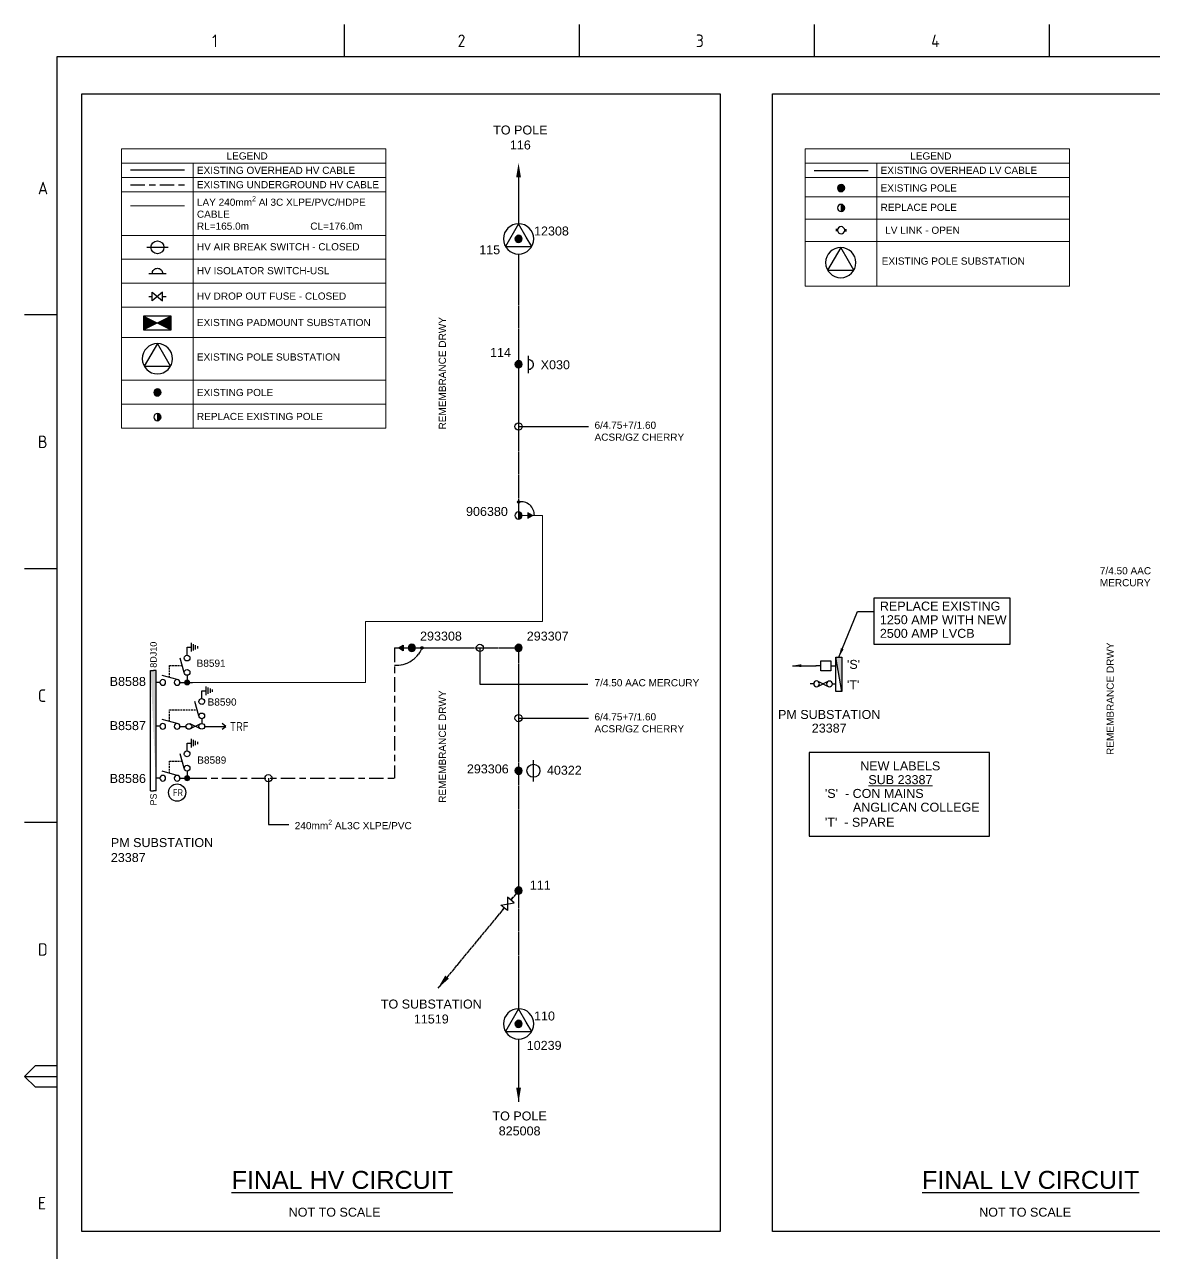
# Paper-space layout 'EE-2' of a CAD drawing. Header units: metres, sheet in millimetres. Extents: x -9 to 824, y -5 to 581.
# Drawn here: x -9.1 to 305.5, y 238.7 to 581 of the extents above; entities that cross this region are included whole.
import ezdxf
from ezdxf.enums import TextEntityAlignment as Align

# ---------------------------------------------------------------- set-up
doc = ezdxf.new("R2010")
doc.units = ezdxf.units.M
for name, pattern in [('A', [0]), ('Cable Exist OH', [1, 1, 0]), ('Cable Exist UG', [8.2, 4, -1.2, 1.8, -1.2]), ('Cable New OH', [6, 4, -2]), ('CENTERX2', [4, 2.5, -0.5, 0.5, -0.5]), ('DASHED', [0.75, 0.5, -0.25])]:
    doc.linetypes.add(name, pattern=pattern)
doc.layers.get('0').update_dxf_attribs({"color": 6})
for name, color, linetype in [('ARROWs_new', 7, 'Continuous'), ('Equip_HV_EXT', 7, 'Continuous'), ('Equip_HV_NEW', 2, 'Continuous'), ('Equip_LV_EXT', 7, 'Continuous'), ('Equip_LV_NEW', 2, 'Continuous'), ('Equip_SP_HV_EXT', 7, 'Continuous'), ('Equip_SP_LV_NEW', 2, 'Continuous'), ('Mains_HV_EXT', 7, 'Continuous'), ('Mains_HV_NEW_U72', 2, 'Continuous'), ('Mains_TR_EXT', 7, 'Continuous'), ('NOTE 1TO1000_new', 7, 'Continuous'), ('NOTE 1TO500_NEW', 7, 'Continuous'), ('Notes', 7, 'Continuous'), ('Sub_HV_EXT', 7, 'Continuous'), ('Sub_SP_EXT', 7, 'Continuous'), ('Sub_SP_TR_HV_LV_EXT', 7, 'Continuous'), ('SupportsOH_SP_TR_HV_LV_SL_EXT', 7, 'Continuous'), ('SupportsOH_SP_TR_HV_LV_SL_NEW', 2, 'Continuous')]:
    doc.layers.add(name, color=color, linetype=linetype)
doc.layers.add('Cadastre Roads_SP_EXT', color=9, linetype='Continuous', lineweight=5)
doc.styles.add('ARIAL', font='arial.ttf', dxfattribs={"height": 2})
doc.styles.add('HVSW_LABEL', font='arial.ttf')
doc.styles.add('iecISOCP', font='isocp.shx')
doc.styles.add('IESYMBOL1', font='isocp.shx')
doc.styles.add('POLE_LABEL', font='arial.ttf')
doc.styles.add('ROMANS', font='romans.shx')
doc.styles.get("Standard").update_dxf_attribs({"font": 'arial.ttf'})
doc.styles.add('SWG_LABEL', font='arial.ttf')
doc.styles.add('SWITCH_LABEL', font='arial.ttf', dxfattribs={"height": 2.5})
doc.linetypes.add('Cable New UG', pattern='A,7,-0.25,["x",Standard,S=2,R=0,X=0.2,Y=-0.8],-2.1', length=9.35)
doc.dimstyles.get("Standard").update_dxf_attribs({"dimtxt": 0.18, "dimasz": 0.18, "dimexe": 0.18, "dimexo": 0.0625, "dimgap": 0.09, "dimtad": 0, "dimtih": 1, "dimtoh": 1, "dimdec": 4, "dimzin": 0, "dimdsep": 46, "dimtxsty": 'Standard', "dimcen": 0.09, "dimadec": 0, "dimazin": 0, "dimtfac": 1, "dimtdec": 4, "dimtofl": 0, "dimtmove": 0, "dimatfit": 3, "dimfxl": 1, "dimtolj": 1, "dimtzin": 0, "dimarcsym": 0})
doc.dimstyles.new('STD100', dxfattribs={"dimscale": 100, "dimtxt": 2.5, "dimasz": 2.5, "dimexe": 1, "dimexo": 1, "dimgap": 1, "dimtad": 1, "dimdsep": 46, "dimtxsty": 'ROMANS', "dimblk": 'OBLIQUE', "dimcen": 0, "dimdle": 1, "dimclrd": 256, "dimclrt": 256, "dimadec": 0, "dimazin": 0, "dimtfac": 1, "dimtmove": 0, "dimatfit": 3, "dimfxl": 1, "dimarcsym": 1})

# ---------------------------------------------------------------- blocks, each defined once
blk = doc.blocks.new('*U37')
for p, q in [((-3, 4.8), (0, 4.8)), ((0, 4.8), (3, 4.8))]:
    blk.add_line(p, q)
blk.add_circle((0, 4.8), 1.8)
at = {"style": 'HVSW_LABEL'}
for tag, height, flags, p in [('ASSET_NUM', 3.5, 8, (2, 2)), ('STREET_CODE', 0.2, 9, (0, -0.2))]:
    blk.add_attdef(tag, text='', height=height, dxfattribs=dict(at, flags=flags)).set_placement(p, align=Align.MIDDLE_LEFT)
at = {"flags": 1}
blk.add_attdef('Z', (0, 0), '', height=0.2, dxfattribs=at)
at = {"flags": 9}
for tag, p in [('ACTUAL_STATUS', (0, -0.4)), ('CONSTRUCTED_VOLTAGE', (0, -0.6)), ('OPERATING_VOLTAGE', (0, -1)), ('ORIENTATION', (0, -1.2)), ('OWNED_BY', (0, -1.4)), ('STATE', (0, -1.6)), ('SWITCH_TYPE', (0, -1.8)), ('SUBURB', (0, -2.4)), ('STREETNAME', (0, -2.6)), ('OPERATED_BY', (0, -3.43)), ('NO_PHASES', (0, -0.8)), ('USAGE', (0, -2)), ('LEGEND', (0, -2.2)), ('LOCATION', (0, -2.8)), ('NOTES', (0, -3)), ('MAINTAINED_BY', (0, -3.22)), ('LABEL_ALIGNMENT', (0, -3.64))]:
    blk.add_attdef(tag, text='', height=0.2, dxfattribs=at).set_placement(p, align=Align.MIDDLE_LEFT)
blk = doc.blocks.new('SUB_POLE_EXT')
blk.add_line((2.16, 0.48), (2.16, 0.48, 0))
blk.add_lwpolyline([(-4.22, 0, 1), (4.22, 0, 1)], format="xyb", close=True)
blk.add_lwpolyline([(2.14, 0.52), (0, 4.22), (-3.66, -2.11), (3.66, -2.11)], close=True)
for tag, height, flags, p in [('STREET_CODE', 0.2, 9, (1.5, 0)), ('ASSET_NUM', 2.5, 8, (2, 2)), ('CONSTRUCTED_VOLTAGE', 0.2, 9, (1.5, -0.2)), ('OPERATING_VOLTAGE', 0.2, 9, (1.5, -0.6)), ('OPERATED_BY', 0.2, 9, (1.5, -0.8)), ('ORIENTATION', 0.2, 9, (1.5, -1.2)), ('OWNED_BY', 0.2, 9, (1.5, -1.4)), ('SECONDARY_VOLTAGE', 0.2, 9, (1.5, -1.6)), ('STATE', 0.2, 9, (1.5, -1.8)), ('SUBSTATION_TYPE', 0.2, 9, (1.5, -2)), ('STREETNAME', 0.2, 9, (1.5, -2.8)), ('SUBURB', 0.2, 9, (1.5, -3)), ('Z', 0.2, 1, (1.5, -3.4)), ('NO_PHASES', 0.2, 9, (1.5, -0.4)), ('MAINTAINED_BY', 0.2, 9, (1.5, -1)), ('USAGE', 0.2, 9, (1.5, -2.2)), ('LEGEND', 0.2, 9, (1.5, -2.4)), ('LOCATION', 0.2, 9, (1.5, -2.6)), ('NOTES', 0.2, 9, (1.5, -3.2))]:
    blk.add_attdef(tag, text='', height=height, dxfattribs=dict(flags=flags)).set_placement(p, align=Align.MIDDLE_LEFT)
blk = doc.blocks.new('POLE_REPLACE_NEW')
h = blk.add_hatch(color=256)
edge = h.paths.add_edge_path()
edge.add_arc((0, 0), 1, 270, 450)
edge.add_line((0, 1), (0, -1))
blk.add_lwpolyline([(0, 1), (0, -1)])
at = {"lineweight": -3}
blk.add_arc((0, 0), 1, 90, 270, dxfattribs=at)
blk.add_arc((0, 0), 1, 270, 90)
at = {"style": 'POLE_LABEL', "flags": 9}
blk.add_attdef('STRUCTURE_PLANT_NUMBER', text='', height=0.2, dxfattribs=at).set_placement((1.5, 0.24), align=Align.MIDDLE_LEFT)
for tag, height, flags, p in [('STREET_CODE', 0.2, 9, (1.5, 0)), ('ASSET_NUM', 2.5, 8, (2, 2)), ('OWNED_BY', 0.2, 9, (1.5, -0.2)), ('SPECIAL_USE', 0.2, 9, (1.5, -0.6)), ('STATE', 0.2, 9, (1.5, -0.8)), ('cLV', 0.2, 9, (1.5, -1.2)), ('cHV', 0.2, 9, (1.5, -1.8)), ('cLinedev', 0.2, 9, (1.5, -3.2)), ('PARENT', 0.2, 9, (1.5, -0.4)), ('USAGE', 0.2, 9, (1.5, -1)), ('hDepth', 0.2, 9, (1.5, -1.4)), ('hDia', 0.2, 9, (1.5, -1.6)), ('LBRACKET', 0.2, 9, (1.5, -2)), ('LExisting', 0.2, 9, (1.5, -2.2)), ('LANTNUMBER', 0.2, 9, (1.5, -2.4)), ('LOther', 0.2, 9, (1.5, -2.6)), ('LRemove', 0.2, 9, (1.5, -2.8)), ('LEGEND', 0.2, 9, (1.5, -3)), ('pExisting', 0.2, 9, (1.5, -3.4)), ('cspan', 0.2, 9, (1.5, -5.6)), ('SUBURB', 0.2, 9, (1.5, -5.8)), ('STREETNAME', 0.2, 9, (1.5, -6)), ('OPERATED_BY', 0.2, 9, (1.5, -6.6)), ('PFNUMBER', 0.2, 9, (1.5, -3.6)), ('NEWPFNUMBER', 0.2, 9, (1.5, -3.8)), ('pFooting', 0.2, 9, (1.5, -4)), ('pNew', 0.2, 9, (1.5, -4.2)), ('pNumber', 0.2, 9, (1.5, -4.4)), ('pRelocate', 0.2, 9, (1.5, -4.6)), ('pRemove', 0.2, 9, (1.5, -4.8)), ('pReplace', 0.2, 9, (1.5, -5)), ('pStay', 0.2, 9, (1.5, -5.2)), ('pType', 0.2, 9, (1.5, -5.4)), ('LOCATION', 0.2, 9, (1.5, -6.2)), ('NOTES', 0.2, 9, (1.5, -6.4)), ('MAINTAINED_BY', 0.2, 9, (1.5, -6.8)), ('Z', 0.2, 1, (1.5, -7))]:
    blk.add_attdef(tag, text='', height=height, dxfattribs=dict(flags=flags)).set_placement(p, align=Align.MIDDLE_LEFT)
blk = doc.blocks.new('POLE_EXT')
blk.add_hatch(color=256).paths.add_polyline_path([(-1, 0, 1), (1, 0, 1)])
blk.add_lwpolyline([(-1, 0, 1), (1, 0, 1)], format="xyb", close=True)
for tag, height, flags, p in [('pNumber', 2.5, 8, (-17.84, 2.07)), ('OWNED_BY', 0.2, 9, (1.35, -0.4)), ('SPECIAL_USE', 0.2, 9, (1.35, -0.8)), ('STATE', 0.2, 9, (1.35, -1)), ('cLV', 0.2, 9, (1.35, -1.4)), ('hDepth', 0.2, 9, (1.35, -1.6)), ('hDia', 0.2, 9, (1.35, -1.8)), ('cHV', 0.2, 9, (1.35, -2)), ('cLinedev', 0.2, 9, (1.35, -3.4)), ('PARENT', 0.2, 9, (1.35, -0.6)), ('USAGE', 0.2, 9, (1.35, -1.2)), ('LBRACKET', 0.2, 9, (1.35, -2.2)), ('LExisting', 0.2, 9, (1.35, -2.4)), ('LANTNUMBER', 0.2, 9, (1.35, -2.6)), ('LOther', 0.2, 9, (1.35, -2.8)), ('LRemove', 0.2, 9, (1.35, -3)), ('LEGEND', 0.2, 9, (1.35, -3.2)), ('pExisting', 0.2, 9, (1.35, -3.8)), ('pFooting', 0.2, 9, (1.35, -4.4)), ('pNew', 0.2, 9, (1.35, -4.6)), ('pRelocate', 0.2, 9, (1.35, -5)), ('pRemove', 0.2, 9, (1.35, -5.2)), ('pReplace', 0.2, 9, (1.35, -5.4)), ('pStay', 0.2, 9, (1.35, -5.6)), ('pType', 0.2, 9, (1.35, -5.8)), ('cspan', 0.2, 9, (1.35, -6)), ('STREETNAME', 0.2, 9, (1.35, -6.2)), ('SUBURB', 0.2, 9, (1.35, -6.4)), ('LOCATION', 0.2, 9, (1.35, -3.6)), ('PFNUMBER', 0.2, 9, (1.35, -4)), ('NEWPFNUMBER', 0.2, 9, (1.35, -4.2)), ('NOTES', 0.2, 9, (1.35, -6.6)), ('MAINTAINED_BY', 0.2, 9, (1.36, -6.81)), ('OPERATED_BY', 0.2, 9, (1.36, -7.01))]:
    blk.add_attdef(tag, text='', height=height, dxfattribs=dict(flags=flags)).set_placement(p, align=Align.MIDDLE_LEFT)
at = {"style": 'POLE_LABEL'}
for tag, height, flags, p in [('STRUCTURE_PLANT_NUMBER', 0.2, 9, (1.35, 0.03)), ('ASSET_NUM', 2.5, 8, (2, 2)), ('STREET_CODE', 0.2, 9, (1.35, -0.2))]:
    blk.add_attdef(tag, text='', height=height, dxfattribs=dict(at, flags=flags)).set_placement(p, align=Align.MIDDLE_LEFT)
at = {"flags": 1}
blk.add_attdef('Z', (1.35, -7.33), '', height=0.2, dxfattribs=at)
blk = doc.blocks.new('SUB_PADMOUNT_EXT')
for points in [[(0, 0), (-3.84, 1.92), (-3.84, -1.92)], [(0, 0), (3.84, 1.92), (3.84, -1.92)]]:
    blk.add_hatch(color=256).paths.add_polyline_path(points)
for p, q in [((3.84, 1.92), (-3.84, -1.92)), ((-3.84, 1.92), (3.84, -1.92))]:
    blk.add_line(p, q)
blk.add_lwpolyline([(-3.84, -1.92), (3.84, -1.92), (3.84, 1.92), (-3.84, 1.92)], close=True)
for tag, height, flags, p in [('STREET_CODE', 0.2, 9, (1.5, 0)), ('ASSET_NUM', 2.5, 8, (2, 2)), ('CONSTRUCTED_VOLTAGE', 0.2, 9, (1.5, -0.2)), ('OPERATING_VOLTAGE', 0.2, 9, (1.5, -0.6)), ('ORIENTATION', 0.2, 9, (1.5, -0.8)), ('OWNED_BY', 0.2, 9, (1.5, -1)), ('OPERATED_BY', 0.2, 9, (1.5, -1.2)), ('SECONDARY_VOLTAGE', 0.2, 9, (1.5, -1.6)), ('STATE', 0.2, 9, (1.5, -1.8)), ('SUBSTATION_TYPE', 0.2, 9, (1.5, -2.2)), ('STREETNAME', 0.2, 9, (1.5, -3)), ('SUBURB', 0.2, 9, (1.5, -3.2)), ('NO_PHASES', 0.2, 9, (1.5, -0.4)), ('MAINTAINED_BY', 0.2, 9, (1.5, -1.4)), ('PARENT', 0.2, 9, (1.5, -2)), ('USAGE', 0.2, 9, (1.5, -2.4)), ('LEGEND', 0.2, 9, (1.5, -2.6)), ('LOCATION', 0.2, 9, (1.5, -2.8)), ('NOTES', 0.2, 9, (1.5, -3.4)), ('Z', 0.2, 1, (1.5, -3.6))]:
    blk.add_attdef(tag, text='', height=height, dxfattribs=dict(flags=flags)).set_placement(p, align=Align.MIDDLE_LEFT)
blk = doc.blocks.new('UGOH_NEW')
blk.add_hatch(color=256).paths.add_polyline_path([(-0.75, 1.7), (0.75, 1.7), (0, 3)])
at = {"color": 1}
blk.add_lwpolyline([(-0.75, 1.7), (0.75, 1.7), (0, 3)], close=True, dxfattribs=at)
for tag, flags, p in [('CONSTRUCTED_VOLTAGE', 9, (1.5, 0)), ('ACTUAL_STATUS', 9, (1.5, -1.6)), ('OPERATING_VOLTAGE', 9, (1.5, -0.2)), ('ORIENTATION', 9, (1.5, -0.4)), ('STATE', 9, (1.5, -0.6)), ('OWNED_BY', 9, (1.5, -1)), ('OPERATED_BY', 9, (1.5, -1.2)), ('TYPE', 1, (1.5, -2)), ('USAGE', 9, (1.5, -0.8)), ('MAINTAINED_BY', 9, (1.5, -1.4)), ('NUMBER_OF_PHASES', 9, (1.5, -1.8))]:
    blk.add_attdef(tag, text='', height=0.2, dxfattribs=dict(flags=flags)).set_placement(p, align=Align.MIDDLE_LEFT)
blk = doc.blocks.new('HV_USL_CLOSED_EXT')
blk.add_line((2.4, 5.5), (-2.4, 5.5))
blk.add_lwpolyline([(1.44, 5.5, 0.414214), (0, 6.94, 0.414214), (-1.44, 5.5)], format="xyb")
for tag, height, flags, p in [('STREET_CODE', 0.2, 9, (1.5, 0)), ('ASSET_NUM', 2.5, 8, (2, 2)), ('ACTUAL_STATUS', 0.2, 9, (1.5, -0.2)), ('CONSTRUCTED_VOLTAGE', 0.2, 9, (1.5, -0.4)), ('OPERATING_VOLTAGE', 0.2, 9, (1.5, -0.8)), ('ORIENTATION', 0.2, 9, (1.5, -1)), ('OWNED_BY', 0.2, 9, (1.5, -1.2)), ('OPERATED_BY', 0.2, 9, (1.5, -1.4)), ('STATE', 0.2, 9, (1.5, -1.8)), ('SWITCH_TYPE', 0.2, 9, (1.5, -2)), ('STREETNAME', 0.2, 9, (1.5, -2.8)), ('SUBURB', 0.2, 9, (1.5, -3)), ('NO_PHASES', 0.2, 9, (1.5, -0.6)), ('MAINTAINED_BY', 0.2, 9, (1.5, -1.6)), ('USAGE', 0.2, 9, (1.5, -2.2)), ('LEGEND', 0.2, 9, (1.5, -2.4)), ('LOCATION', 0.2, 9, (1.5, -2.6)), ('NOTES', 0.2, 9, (1.5, -3.2)), ('LABEL_ALIGNMENT', 0.2, 9, (1.5, -3.4)), ('Z', 0.2, 1, (1.5, -3.6))]:
    blk.add_attdef(tag, text='', height=height, dxfattribs=dict(flags=flags)).set_placement(p, align=Align.MIDDLE_LEFT)
blk = doc.blocks.new('HV_ABS_CLOSED_EXT')
blk.add_line((-3, 6.87), (3, 6.87))
blk.add_circle((0, 6.87), 1.8)
at = {"style": 'HVSW_LABEL'}
for tag, height, flags, p in [('ASSET_NUM', 3.5, 8, (2, 2)), ('STREET_CODE', 0.2, 9, (0, -0.2))]:
    blk.add_attdef(tag, text='', height=height, dxfattribs=dict(at, flags=flags)).set_placement(p, align=Align.MIDDLE_LEFT)
at = {"flags": 1}
blk.add_attdef('Z', (0, 0), '', height=0.2, dxfattribs=at)
at = {"flags": 9}
for tag, p in [('ACTUAL_STATUS', (0, -0.4)), ('CONSTRUCTED_VOLTAGE', (0, -0.6)), ('OPERATING_VOLTAGE', (0, -1)), ('ORIENTATION', (0, -1.2)), ('OWNED_BY', (0, -1.4)), ('STATE', (0, -1.6)), ('SWITCH_TYPE', (0, -1.8)), ('STREETNAME', (0, -2.6)), ('SUBURB', (0, -2.8)), ('NO_PHASES', (0, -0.8)), ('USAGE', (0, -2)), ('LEGEND', (0, -2.2)), ('LOCATION', (0, -2.4)), ('NOTES', (0, -3))]:
    blk.add_attdef(tag, text='', height=0.2, dxfattribs=at).set_placement(p, align=Align.MIDDLE_LEFT)
blk = doc.blocks.new('FAULT_INDIC_SE')
blk.add_circle((0, 0), 2.4)
at = {"insert": (-1.15, 1), "char_height": 2, "width": 2.7042, "attachment_point": 1, "style": 'iecISOCP'}
blk.add_mtext('FR', dxfattribs=at)
blk = doc.blocks.new('*U42')
for p, q in [((-1.6, 0), (-1.6, 33.55)), ((-1.6, 33.55), (-0.8, 33.55)), ((0, 33.55), (-0.8, 33.55)), ((0, 0), (0, 33.55)), ((-1.6, 0), (-0.8, 0)), ((0, 0), (-0.8, 0))]:
    blk.add_line(p, q)
at = {"style": 'ARIAL'}
blk.add_attdef('SWG_TYPE', text='', height=1.8, rotation=90, dxfattribs=at).set_placement((-0.8, 34.29), align=Align.MIDDLE_LEFT)
blk.add_attdef('SUB_TYPE', text='', height=1.8, rotation=90, dxfattribs=at).set_placement((-0.8, -0.76), align=Align.MIDDLE_RIGHT)
blk = doc.blocks.new('SWG_SIE_TRF_NOES_NEW')
for p, q in [((7.01, 0.8), (2.79, 1.95)), ((14.68, 0), (20.54, 0))]:
    blk.add_line(p, q)
at = {"linetype": 'DASHED'}
blk.add_lwpolyline([(4.9, 1.38), (4.9, 4.64), (12.61, 4.64)], dxfattribs=at)
for points in [[(2.2, 0.01), (1.2, 0.01)], [(19.54, -0.75), (20.54, 0), (19.54, 0.75)], [(7.8, 0), (9.45, 0)]]:
    blk.add_lwpolyline(points)
for points in [[(3, -0.79, 1), (3, 0.81, 1)], [(7, -0.8, 1), (7, 0.8, 1)]]:
    blk.add_lwpolyline(points, format="xyb", close=True)
at = {"flags": 1}
blk.add_attdef('Z', (0, 0), '', height=0.2, dxfattribs=at)
at = {"style": 'SWITCH_LABEL', "flags": 9}
blk.add_attdef('STREET_CODE', text='', height=0.2, dxfattribs=at).set_placement((0, -0.2), align=Align.MIDDLE_LEFT)
at = {"flags": 9}
for tag, p in [('ORIENTATION', (0, -0.4)), ('SUBURB', (0, -1)), ('STREETNAME', (0, -1.2)), ('OPERATED_BY', (0, -2.11)), ('PARENT', (0, -0.6)), ('USAGE', (0, -0.8)), ('LOCATION', (0, -1.4)), ('NOTES', (0, -1.6)), ('OWNED_BY', (0, -1.89)), ('MAINTAINED_BY', (0, -2.32))]:
    blk.add_attdef(tag, text='', height=0.2, dxfattribs=at).set_placement(p, align=Align.MIDDLE_LEFT)
blk = doc.blocks.new('SWG_FUSE_NEW')
for points in [[(1.15, 0.72), (4.04, -0.71)], [(1.16, -0.72), (4.04, 0.73)]]:
    blk.add_lwpolyline(points)
for centre in [(0.8, 0), (4.4, 0.01)]:
    blk.add_circle(centre, 0.8)
blk = doc.blocks.new('A1_FRAME_TITLE')
at = {"layer": 'Notes', "linetype": 'Continuous'}
for p, q in [((80.06, 572), (80.06, 581)), ((145.57, 572), (145.57, 581)), ((211.08, 572), (211.08, 581)), ((276.58, 572), (276.58, 581)), ((-0.08, 500.04), (-9.08, 500.04)), ((-0.1, 429.29), (-9.08, 429.29)), ((-0.1, 358.54), (-9.08, 358.54)), ((-9.08, 287.79), (-6.08, 290.79)), ((-9.08, 287.79), (-0.08, 287.79)), ((-6.08, 284.79), (-9.08, 287.79)), ((-6.08, 290.79), (-0.1, 290.79)), ((-0.1, 284.79), (-6.08, 284.79))]:
    blk.add_line(p, q, dxfattribs=at)
at = {"layer": 'Notes', "color": 3, "linetype": 'Continuous'}
blk.add_line((-0.08, 572), (-0.08, 3.58), dxfattribs=at)
at = {"layer": 'Notes', "color": 3, "linetype": 'Continuous', "flags": 128}
for points in [[(140.41, 572), (-0.08, 572)], [(815.29, 572), (140.41, 572)]]:
    blk.add_lwpolyline(points, dxfattribs=at)
at = {"layer": 'Notes', "color": 7, "style": 'iecISOCP'}
for s, p in [('1', (43.16, 574.73)), ('2', (111.62, 574.73)), ('3', (178.01, 574.73)), ('4', (243.59, 574.73)), ('A', (-5.35, 533.67)), ('B', (-5.35, 462.92)), ('C', (-5.35, 392.17)), ('D', (-5.35, 321.42)), ('E', (-5.35, 250.67))]:
    blk.add_text(s, height=3.5, dxfattribs=at).set_placement(p)
for tag, p in [('CAP_NO', (504.11, 41.07)), ('IE_NUM', (503.97, 35.42)), ('REF_No_1', (326.16, 29.92)), ('REF_1', (353.44, 29.92)), ('GEN_WO', (432.63, 29.37)), ('HV_SWITCH', (504.38, 29.77)), ('REF_No_2', (326.16, 23.92)), ('REF_2', (353.44, 23.92)), ('OH_WO', (432.63, 23.42)), ('UBD_REF', (503.97, 23.44)), ('REF_No_3', (326.16, 17.92)), ('REF_3', (353.44, 17.92)), ('UG_WO', (432.63, 17.66)), ('GIS_MAP_No', (503.97, 17.65)), ('REF_No_4', (326.16, 11.92)), ('REF_4', (353.44, 11.92)), ('SUB_WO', (432.63, 11.42)), ('HV_OP_DIAG', (504.24, 11.81)), ('LGA', (503.86, 5.39))]:
    blk.add_attdef(tag, p, '', height=2.5, dxfattribs=at)
at = {"layer": 'Notes', "style": 'iecISOCP'}
for tag, p in [('T1', (675.29, 37.08)), ('T2', (675.29, 31.96)), ('T3', (675.29, 26.53)), ('T4', (675.29, 21.27)), ('T5', (675.29, 15.84)), ('T6', (675.29, 10.58))]:
    blk.add_attdef(tag, text='', height=3.5, dxfattribs=at).set_placement(p, align=Align.CENTER)
at = {"layer": 'Notes', "color": 7, "style": 'iecISOCP'}
for tag, p in [('scale', (558.67, 30.88)), ('DRAWN', (558.67, 22.54)), ('DATE', (558.67, 14.49)), ('DESIGN', (596.54, 6.76))]:
    blk.add_attdef(tag, text='', height=2.5, dxfattribs=at).set_placement(p, align=Align.CENTER)
at = {"layer": 'Notes', "color": 4, "style": 'iecISOCP'}
blk.add_attdef('NUM', text='', height=7, dxfattribs=at).set_placement((783.29, 17.73), align=Align.MIDDLE_CENTER)
at = {"layer": 'Notes', "color": 1, "style": 'iecISOCP'}
blk.add_attdef('REV', text='', height=5, dxfattribs=at).set_placement((810.97, 14.71), align=Align.CENTER)
at = {"layer": 'Notes', "color": 7, "style": 'iecISOCP'}
for tag, p in [('NS', (781.63, 5.73)), ('SHTS', (796.33, 5.73))]:
    blk.add_attdef(tag, text='', height=2.5, dxfattribs=at).set_placement(p, align=Align.MIDDLE)
at = {"layer": 'Notes', "style": 'iecISOCP'}
blk.add_attdef('ExportID', (0, 0), '', height=2.5, dxfattribs=at)
blk = doc.blocks.new('LV_OH_LINKS_DISTFUSE_EXT')
for p, q in [((0, 0), (0.96, 0)), ((3.84, 0), (4.8, 0))]:
    blk.add_line(p, q)
blk.add_lwpolyline([(3.84, -1.2), (3.84, 1.2), (0.96, -1.2), (0.96, 1.2)], close=True)
at = {"flags": 9}
for tag, p in [('ACTUAL_STATUS', (0, 0)), ('CONSTRUCTED_VOLTAGE', (0, -0.2)), ('OPERATING_VOLTAGE', (0, -0.6)), ('ORIENTATION', (0, -0.8)), ('OWNED_BY', (0, -1)), ('STATE', (0, -1.2)), ('SWITCH_TYPE', (0, -1.4)), ('NO_PHASES', (0, -0.4)), ('USAGE', (0, -1.6)), ('NOTES', (0, -1.8))]:
    blk.add_attdef(tag, text='', height=0.2, dxfattribs=at).set_placement(p, align=Align.MIDDLE_LEFT)
at = {"flags": 1}
blk.add_attdef('Z', (0, 0), '', height=0.2, dxfattribs=at)
blk = doc.blocks.new('_Oblique')
at = {"color": 0, "linetype": 'ByBlock', "lineweight": -2}
blk.add_line((-0.5, -0.5), (0.5, 0.5), dxfattribs=at)
blk = doc.blocks.new('LV_UG_DFUSE_CLOSED_EXT')
for points in [[(1, 0), (0, 0)], [(5.04, 0.73), (2.16, -0.72)], [(5.05, -0.71), (2.16, 0.72)], [(6.2, 0.01), (7.2, 0.01)]]:
    blk.add_lwpolyline(points)
for centre in [(1.8, 0), (5.4, 0.01)]:
    blk.add_circle(centre, 0.8)
at = {"flags": 9}
for tag, p in [('ACTUAL_STATUS', (0, 0)), ('CONSTRUCTED_VOLTAGE', (0, -0.2)), ('OPERATING_VOLTAGE', (0, -0.6)), ('ORIENTATION', (0, -0.8)), ('STATE', (0, -1)), ('SWITCH_TYPE', (0, -1.2)), ('NO_PHASES', (0, -0.4)), ('USAGE', (0, -1.4)), ('NOTES', (0, -1.6))]:
    blk.add_attdef(tag, text='', height=0.2, dxfattribs=at).set_placement(p, align=Align.MIDDLE_LEFT)
at = {"flags": 1}
blk.add_attdef('Z', (0, 0), '', height=0.2, dxfattribs=at)
blk = doc.blocks.new('CIRCUIT_BREAKER_EXT')
for points in [[(1.4, 0), (0, 0)], [(4.2, 0), (5.6, 0)]]:
    blk.add_lwpolyline(points)
blk.add_lwpolyline([(4.2, -1.4), (4.2, 1.4), (1.4, 1.4), (1.4, -1.4)], close=True)
at = {"flags": 1}
for tag, p in [('USAGE', (-4.19, 3.31)), ('ASSET_NUM', (-4.19, 2.2)), ('ORIENTATION', (-4.19, 2.93)), ('LOCATION', (-4.19, 1.83)), ('NOTES', (-4.19, 1.39)), ('Z', (0, 0))]:
    blk.add_attdef(tag, p, '', height=0.2, dxfattribs=at)
blk.add_attdef('STATE', (-4.2, 1), '', height=0.2)
blk = doc.blocks.new('*U57')
for p, q in [((-0.98, 5.17), (-1.48, 5.17)), ((-0.98, 4.83), (-1.48, 4.83)), ((0.98, 5.17), (1.48, 5.17)), ((0.98, 4.83), (1.48, 4.83))]:
    blk.add_line(p, q)
blk.add_lwpolyline([(0, 4, 1), (0, 6, 1)], format="xyb", close=True)
for tag, p, flags in [('ORIENTATION', (0, 0), 9), ('USAGE', (0, -0.2), 9), ('NOTES', (0, -0.4), 1)]:
    blk.add_attdef(tag, p, '', height=0.2, dxfattribs=dict(flags=flags))

psp = doc.layouts.new('EE-2')

# ---------------------------------------------------------------- hatches: boundary and pattern name
at = {"layer": 'Equip_HV_NEW'}
psp.add_hatch(color=256, dxfattribs=at).paths.add_polyline_path([(27.63093, 367.41161), (26.03093, 400.96051), (27.63093, 400.96051)])
at = {"layer": 'Equip_LV_NEW'}
h = psp.add_hatch(color=256, dxfattribs=at)
edge = h.paths.add_edge_path()
edge.add_arc((128.58909, 447.90857), 0.33022, -36.191788, 323.808212, ccw=False)
h = psp.add_hatch(color=256, dxfattribs=at)
h.dxf.hatch_style = 1
h.paths.add_polyline_path([(217.04214, 404.67563), (218.64214, 404.67563), (218.64214, 395.07563)])
at = {"layer": 'Mains_HV_EXT', "linetype": 'Cable Exist OH'}
h = psp.add_hatch(color=256, dxfattribs=at)
edge = h.paths.add_edge_path()
edge.add_arc((101.66424, 407.23382), 0.33022, 153.6588998, 513.6588998)

# ---------------------------------------------------------------- linework, layer by layer
at = {"layer": 'Equip_HV_NEW'}
for p, q in [((37.40066, 406.20351), (37.3957, 408.60351)), ((38.00004, 406.50475), (37.99632, 408.30475)), ((38.59942, 406.80599), (38.59693, 408.00599)), ((39.19879, 407.10723), (39.19755, 407.70723)), ((35.41058, 400.39939), (34.26284, 404.39938)), ((33.43856, 398.40266), (29.2243, 399.55044)), ((41.49818, 394.08933), (41.49322, 396.48932)), ((42.09756, 394.39057), (42.09383, 396.19057)), ((42.69693, 394.69181), (42.69445, 395.89181)), ((43.29631, 394.99305), (43.29507, 395.59305)), ((39.5081, 388.28521), (38.36036, 392.2852)), ((37.40066, 379.50274), (37.3957, 381.90273)), ((38.00004, 379.80398), (37.99632, 381.60397)), ((38.59942, 380.10522), (38.59693, 381.30521)), ((39.19879, 380.40646), (39.19755, 381.00646)), ((35.41058, 373.69861), (34.26284, 377.69861)), ((33.43856, 371.70188), (29.2243, 372.84967))]:
    psp.add_line(p, q, dxfattribs=at)
at = {"layer": 'Equip_HV_NEW', "linetype": 'A', "lineweight": 0}
for p, q in [((35.61173, 397.95955), (35.61068, 397.24431)), ((35.81035, 397.02841), (35.81205, 398.17487)), ((36.01219, 398.27163), (36.01021, 396.93105)), ((36.21017, 396.90104), (36.21224, 398.30104)), ((36.41219, 398.27209), (36.41021, 396.92941)), ((36.61035, 397.02478), (36.61205, 398.17613)), ((36.81174, 397.96362), (36.81066, 397.2367)), ((35.61173, 371.25878), (35.61068, 370.54354)), ((35.81035, 370.32763), (35.81205, 371.47409)), ((36.01219, 371.57086), (36.01021, 370.23027)), ((36.21017, 370.20027), (36.21224, 371.60027)), ((36.41219, 371.57132), (36.41021, 370.22863)), ((36.61035, 370.32401), (36.61205, 371.47536)), ((36.81174, 371.26285), (36.81066, 370.53592))]:
    psp.add_line(p, q, dxfattribs=at)
at = {"layer": 'Equip_HV_NEW'}
for points in [[(36.20066, 405.20103), (36.20066, 407.40351), (37.39818, 407.40351)], [(28.63079, 397.61262), (27.63079, 397.61262)], [(34.23078, 397.60104), (37.73078, 397.60104)], [(36.21224, 399.60104), (36.21224, 398.30104)], [(40.29818, 393.08685), (40.29818, 395.28933), (41.4957, 395.28933)], [(40.30975, 387.48686), (40.30975, 386.18686)], [(36.20066, 378.50026), (36.20066, 380.70274), (37.39818, 380.70274)], [(28.63079, 370.91184), (27.63079, 370.91184)], [(34.23078, 370.90027), (37.73078, 370.90027)], [(36.21224, 372.90027), (36.21224, 371.60027)]]:
    psp.add_lwpolyline(points, dxfattribs=at)
for points in [[(37.00231, 404.40269, -1), (35.40232, 404.39938, -1)], [(37.01058, 400.4027, -1), (35.41058, 400.39939, -1)], [(29.42913, 396.81097, 1), (29.43244, 398.41096, 1)], [(33.42912, 396.8027, 1), (33.43243, 398.40269, 1)], [(41.09983, 392.2885, -1), (39.49983, 392.2852, -1)], [(41.1081, 388.28851, -1), (39.5081, 388.28521, -1)], [(37.00231, 377.70191, -1), (35.40232, 377.69861, -1)], [(37.01058, 373.70192, -1), (35.41058, 373.69861, -1)], [(29.42913, 370.11019, 1), (29.43244, 371.71019, 1)], [(33.42912, 370.10192, 1), (33.43243, 371.70192, 1)]]:
    psp.add_lwpolyline(points, format="xyb", close=True, dxfattribs=at)
at = {"layer": 'Equip_HV_NEW', "linetype": 'DASHED'}
for points in [[(31.33143, 398.97655), (31.33143, 402.3457), (34.85287, 402.3457)], [(31.33143, 372.27578), (31.33143, 375.64493), (34.85287, 375.64493)]]:
    psp.add_lwpolyline(points, dxfattribs=at)
at = {"layer": 'Equip_HV_NEW', "linetype": 'A', "lineweight": 0}
for centre in [(36.21296, 397.60104), (36.21296, 370.90027)]:
    psp.add_circle(centre, 0.7, dxfattribs=at)
at = {"layer": 'Equip_LV_EXT'}
psp.add_line((218.64214, 395.07563), (217.04214, 404.67563), dxfattribs=at)
at = {"layer": 'Equip_LV_NEW'}
psp.add_lwpolyline([(218.64214, 395.07563), (217.04214, 395.07563), (217.04214, 404.67563), (218.64214, 404.67563)], close=True, dxfattribs=at)
psp.add_circle((128.58909, 447.90857), 0.33022, dxfattribs=at)
psp.add_arc((129.30641, 444.29732), 3.68052, 357.7282958, 101.149149, dxfattribs=at)
at = {"layer": 'Mains_HV_EXT', "linetype": 'Cable Exist OH'}
for p, q in [((128.58909, 541.07452), (128.58909, 525.47809)), ((20.44845, 540.46028), (35.44845, 540.46028)), ((128.58909, 517.03014), (128.58909, 444.14458)), ((98.84891, 407.23382), (128.58909, 407.23382)), ((128.58909, 407.23382), (128.58909, 306.64965)), ((128.58909, 339.57529), (126.45573, 336.97648)), ((124.61219, 334.76361), (106.11721, 312.38638)), ((128.58909, 298.2017), (128.58909, 280.60557))]:
    psp.add_line(p, q, dxfattribs=at)
at = {"layer": 'Mains_HV_EXT', "linetype": 'Cable Exist UG'}
for p, q in [((20.44845, 536.28139), (35.44845, 536.28139)), ((94.05627, 407.23382), (94.05627, 370.90027)), ((94.05627, 407.23382), (98.84891, 407.23382)), ((37.73566, 370.90027), (94.05627, 370.90027))]:
    psp.add_line(p, q, dxfattribs=at)
at = {"layer": 'Mains_HV_EXT', "linetype": 'Cable Exist OH'}
psp.add_circle((101.66424, 407.23382), 0.33022, dxfattribs=at)
psp.add_arc((94.46443, 410.30391), 7.90676, 267.0409742, 335.5752466, dxfattribs=at)
at = {"layer": 'Mains_HV_NEW_U72', "color": 2, "linetype": 'Cable New UG', "lineweight": 0}
for p, q in [((20.44845, 530.4537), (35.44845, 530.4537)), ((135.25925, 444.14458), (128.58909, 444.14458)), ((135.25925, 414.58363), (135.25925, 444.14458)), ((85.90557, 397.60104), (85.90557, 414.58363)), ((85.90557, 414.58363), (135.25925, 414.58363)), ((37.73078, 397.60104), (85.90557, 397.60104))]:
    psp.add_line(p, q, dxfattribs=at)
at = {"layer": 'Mains_TR_EXT', "linetype": 'Cable Exist OH'}
psp.add_line((210.97477, 540.28139), (225.97477, 540.28139), dxfattribs=at)
at = {"layer": 'NOTE 1TO1000_new', "lineweight": -3, "ltscale": 0.8}
for points in [[(184.80509, 244.57172), (6.88357, 244.57172), (6.88357, 561.72035), (184.80509, 561.72035)], [(199.3179, 561.72035), (346.39456, 561.72035), (346.39456, 244.57172), (199.3179, 244.57172)], [(227.67484, 421.20147), (265.46835, 421.20147), (265.46835, 408.2284), (227.67484, 408.2284)]]:
    psp.add_lwpolyline(points, close=True, dxfattribs=at)
at = {"layer": 'NOTE 1TO500_NEW', "color": 7, "lineweight": 0}
for points in [[(129.25576, 538.4091), (128.58909, 542.4091), (127.92243, 538.4091)], [(109.17841, 315.04598), (106.11721, 312.38638), (108.15037, 315.89504)], [(129.25576, 284.60557), (128.58909, 280.60557), (127.92243, 284.60557)]]:
    psp.add_solid(points, dxfattribs=at)
at = {"layer": 'Notes', "color": 2, "linetype": 'Continuous', "lineweight": 0}
for p, q in [((17.94845, 546.35975), (91.61074, 546.35975)), ((17.94845, 546.35975), (17.94845, 468.51556)), ((91.61074, 546.35975), (91.61074, 468.51556)), ((208.47477, 546.35975), (282.13705, 546.35975)), ((208.47477, 546.35975), (208.47477, 508.08785)), ((282.13705, 546.35975), (282.13705, 508.08785)), ((17.94845, 542.35975), (91.61074, 542.35975)), ((37.94845, 542.35975), (37.94845, 468.51556)), ((208.47477, 542.35975), (282.13705, 542.35975)), ((228.47477, 542.35975), (228.47477, 508.08785)), ((17.94845, 538.35975), (91.61074, 538.35975)), ((208.47477, 538.35975), (282.13705, 538.35975)), ((208.47477, 538.35975), (282.13705, 538.35975)), ((17.94845, 534.35975), (91.61074, 534.35975)), ((208.47477, 532.96382), (282.13705, 532.96382)), ((208.47477, 526.74483), (282.13705, 526.74483)), ((17.94845, 522.24391), (91.61074, 522.24391)), ((208.47477, 520.52584), (282.13705, 520.52584)), ((17.94845, 515.57608), (91.61074, 515.57608)), ((17.94845, 508.90825), (91.61074, 508.90825)), ((208.47477, 508.08785), (282.13705, 508.08785)), ((17.94845, 502.24042), (91.61074, 502.24042)), ((17.94845, 493.76329), (91.61074, 493.76329)), ((17.94845, 481.85122), (91.61074, 481.85122)), ((17.94845, 475.18339), (91.61074, 475.18339)), ((17.94845, 468.51556), (91.61074, 468.51556))]:
    psp.add_line(p, q, dxfattribs=at)
at = {"layer": 'Notes', "color": 7}
psp.add_lwpolyline([(209.56338, 354.75305), (259.82683, 354.75305), (259.82683, 378.05874), (209.56338, 378.05874)], close=True, dxfattribs=at)

# ---------------------------------------------------------------- block references
at = {"layer": 'Equip_HV_EXT', "rotation": 50.20594599671303}
psp.add_blockref('LV_OH_LINKS_DISTFUSE_EXT', (123.99801, 334.02602), dxfattribs=at)
at = {"layer": 'Equip_HV_NEW', "linetype": 'CENTERX2'}
psp.add_blockref('*U42', (27.63093, 367.41161), dxfattribs=at).add_auto_attribs({'SUB_TYPE': 'PS', 'SWG_TYPE': '8DJ10'})
for name, p in [('SWG_SIE_TRF_NOES_NEW', (26.43104, 385.36471)), ('FAULT_INDIC_SE', (33.43078, 366.90192))]:
    psp.add_blockref(name, p, dxfattribs=at)
at = {"layer": 'Equip_HV_NEW', "linetype": 'CENTERX2', "rotation": 180}
psp.add_blockref('SWG_FUSE_NEW', (41.10975, 385.36456), dxfattribs=at)
at = {"layer": 'Equip_LV_EXT'}
psp.add_blockref('LV_OH_LINKS_DISTFUSE_EXT', (25.54845, 505.18905, 0), dxfattribs=at)
at = {"layer": 'Equip_LV_NEW', "rotation": 30.99930594668757}
psp.add_blockref('UGOH_NEW', (132.735, 442.28624), dxfattribs=at)
at = {"layer": 'Equip_LV_NEW', "xscale": -1}
for name, p in [('CIRCUIT_BREAKER_EXT', (217.04214, 402.27563)), ('LV_UG_DFUSE_CLOSED_EXT', (217.04214, 397.20329))]:
    psp.add_blockref(name, p, dxfattribs=at)
at = {"layer": 'Equip_SP_HV_EXT'}
psp.add_blockref('*U37', (27.94845, 514.11199, 0), dxfattribs=at)
at = {"layer": 'Equip_SP_HV_EXT', "xscale": -1}
psp.add_blockref('HV_USL_CLOSED_EXT', (27.94845, 506.12387, 0), dxfattribs=at)
at = {"layer": 'Equip_SP_HV_EXT'}
ref = psp.add_blockref('HV_USL_CLOSED_EXT', (125.72948, 486.21472), dxfattribs=dict(at, xscale=-1, rotation=270))
ref.add_attrib('ASSET_NUM', 'X030', dxfattribs={"layer": '0', "height": 2.5}).set_placement((142.90885, 487.41104), align=Align.TOP_RIGHT)
ref = psp.add_blockref('HV_ABS_CLOSED_EXT', (139.60757, 372.97846), dxfattribs=dict(at, rotation=90))
ref.add_attrib('ASSET_NUM', '40322', dxfattribs={"layer": '0', "height": 2.5, "style": 'HVSW_LABEL'}).set_placement((146.20134, 374.37952), align=Align.TOP_RIGHT)
at = {"layer": 'Equip_SP_LV_NEW', "rotation": 180}
psp.add_blockref('*U57', (218.47477, 528.66441), dxfattribs=at)
at = {"layer": 'Mains_HV_EXT', "linetype": 'Cable Exist OH', "xscale": -1, "rotation": 328.9477626184081}
psp.add_blockref('UGOH_NEW', (94.91047, 405.39382), dxfattribs=at)
at = {"layer": 'Notes'}
psp.add_blockref('A1_FRAME_TITLE', (0, 0), dxfattribs=at)
at = {"layer": 'Sub_SP_EXT'}
psp.add_blockref('SUB_PADMOUNT_EXT', (27.94845, 497.78528), dxfattribs=at)
at = {"layer": 'Sub_SP_TR_HV_LV_EXT'}
ref = psp.add_blockref('SUB_POLE_EXT', (128.58909, 521.25409), dxfattribs=at)
ref.add_attrib('ASSET_NUM', '115', dxfattribs={"layer": '0', "height": 2.5}).set_placement((117.63052, 518.23509), align=Align.MIDDLE_LEFT)
for p in [(218.37813, 514.63961), (27.94845, 487.84616)]:
    psp.add_blockref('SUB_POLE_EXT', p, dxfattribs=at)
ref = psp.add_blockref('SUB_POLE_EXT', (128.58909, 302.42565), dxfattribs=at)
ref.add_attrib('ASSET_NUM', '10239', dxfattribs={"layer": '0', "height": 2.5}).set_placement((130.86197, 296.4308), align=Align.MIDDLE_LEFT)
at = {"layer": 'SupportsOH_SP_TR_HV_LV_SL_EXT'}
for p in [(218.47477, 535.42402), (27.94845, 478.45778)]:
    psp.add_blockref('POLE_EXT', p, dxfattribs=at)
ref = psp.add_blockref('POLE_EXT', (128.58909, 521.25406), dxfattribs=at)
ref.add_attrib('ASSET_NUM', '12308', dxfattribs={"layer": '0', "height": 2.5, "style": 'POLE_LABEL'}).set_placement((132.89839, 523.45228), align=Align.MIDDLE_LEFT)
ref = psp.add_blockref('POLE_EXT', (128.58909, 486.30238), dxfattribs=at)
ref.add_attrib('ASSET_NUM', '114', dxfattribs={"layer": '0', "height": 2.5, "style": 'POLE_LABEL'}).set_placement((123.55012, 490.84521), align=Align.TOP_CENTER)
ref = psp.add_blockref('POLE_EXT', (98.84891, 407.23382), dxfattribs=at)
ref.add_attrib('ASSET_NUM', '293308', dxfattribs={"layer": '0', "height": 2.5, "style": 'POLE_LABEL'}).set_placement((106.96396, 411.77665), align=Align.TOP_CENTER)
ref = psp.add_blockref('POLE_EXT', (128.58909, 407.23382), dxfattribs=at)
ref.add_attrib('ASSET_NUM', '293307', dxfattribs={"layer": '0', "height": 2.5, "style": 'POLE_LABEL'}).set_placement((136.70414, 411.77665), align=Align.TOP_CENTER)
ref = psp.add_blockref('POLE_EXT', (128.58909, 372.99895), dxfattribs=at)
ref.add_attrib('ASSET_NUM', '293306', dxfattribs={"layer": '0', "height": 2.5, "style": 'POLE_LABEL'}).set_placement((120.01064, 374.7544), align=Align.TOP_CENTER)
ref = psp.add_blockref('POLE_EXT', (128.58909, 339.57529), dxfattribs=at)
ref.add_attrib('ASSET_NUM', '111', dxfattribs={"layer": '0', "height": 2.5, "style": 'POLE_LABEL'}).set_placement((134.65301, 342.37441), align=Align.TOP_CENTER)
ref = psp.add_blockref('POLE_EXT', (128.58909, 302.42561), dxfattribs=at)
ref.add_attrib('ASSET_NUM', '110', dxfattribs={"layer": '0', "height": 2.5, "style": 'POLE_LABEL'}).set_placement((132.89839, 304.62384), align=Align.MIDDLE_LEFT)
at = {"layer": 'SupportsOH_SP_TR_HV_LV_SL_NEW'}
psp.add_blockref('POLE_REPLACE_NEW', (218.47477, 529.88146), dxfattribs=at)
at = {"layer": 'SupportsOH_SP_TR_HV_LV_SL_NEW', "color": 7}
psp.add_blockref('POLE_REPLACE_NEW', (27.94845, 471.57833), dxfattribs=at)
ref = psp.add_blockref('POLE_REPLACE_NEW', (128.58592, 444.14098), dxfattribs=at)
ref.add_attrib('ASSET_NUM', '906380', dxfattribs={"layer": '0', "height": 2.5}).set_placement((113.94482, 445.2759), align=Align.MIDDLE_LEFT)

# ---------------------------------------------------------------- texts
at = {"layer": 'Cadastre Roads_SP_EXT'}
for p in [(108.34905, 468.1166), (294.45729, 377.3999), (108.34905, 364.04381)]:
    psp.add_text('REMEMBRANCE DRWY', height=2, rotation=90, dxfattribs=at).set_placement(p)
at = {"layer": 'Equip_HV_NEW', "style": 'SWITCH_LABEL'}
for s, p in [('B8588', (14.63628, 397.87672)), ('B8587', (14.63628, 385.56482)), ('B8586', (14.63628, 370.82785))]:
    psp.add_text(s, height=2.5, rotation=0.0455717, dxfattribs=at).set_placement(p, align=Align.MIDDLE_LEFT)
at = {"layer": 'Equip_HV_NEW', "style": 'IESYMBOL1'}
psp.add_text('TRF', height=2.5, rotation=359.9825563, dxfattribs=at).set_placement((50.71784, 385.31005), align=Align.MIDDLE_CENTER)
at = {"layer": 'NOTE 1TO1000_new', "linetype": 'Cable New OH', "lineweight": 0}
for s, p in [('NEW LABELS', (223.79953, 373.0967)), ('%%USUB 23387', (226.07102, 369.25782)), ("'S'  - CON MAINS", (213.94463, 365.41723)), ('                        ANGLICAN COLLEGE', (198.48249, 361.5768)), ("'T'  - SPARE", (213.94463, 357.3757))]:
    psp.add_text(s, height=2.5, dxfattribs=at).set_placement(p)
at = {"layer": 'NOTE 1TO1000_new', "lineweight": -3, "ltscale": 0.8}
for s, p in [('%%UFINAL HV CIRCUIT', (48.61359, 258.93878)), ('%%UFINAL LV CIRCUIT', (241.04792, 258.93878))]:
    psp.add_text(s, height=5, dxfattribs=at).set_placement(p, align=Align.MIDDLE_LEFT)
at = {"layer": 'NOTE 1TO1000_new', "lineweight": -3, "ltscale": 0.8, "width": 73.3512628}
for s, insert, char_height, attachment_point in [('TO POLE\\P116', (129.08458, 552.8581), 2.5, 2), ('\\A1;6/4.75+7/1.60 \\PACSR/GZ CHERRY', (149.75967, 470.31873), 2, 1), ('\\A1;7/4.50 AAC \\PMERCURY', (290.58263, 429.74114), 2, 1), ("'S'", (220.11263, 403.88662), 2.5, 1), ('\\A1;7/4.50 AAC MERCURY', (149.75967, 398.52513), 2, 1), ("'T'", (220.11263, 398.2248), 2.5, 1), ('\\A1;6/4.75+7/1.60 \\PACSR/GZ CHERRY', (149.75967, 389.01794), 2, 1), ('\\A1;240mm{\\H0.7x;\\S2^ ;} AL3C XLPE/PVC', (66.21691, 359.36237), 2, 1), ('PM SUBSTATION \\P23387', (14.96102, 354.20989), 2.5, 1), ('TO SUBSTATION\\P11519', (104.27201, 309.20367), 2.5, 2), ('TO POLE\\P825008', (128.8821, 277.99896), 2.5, 2), ('NOT TO SCALE', (64.52272, 251.17839), 2.5, 1), ('NOT TO SCALE', (256.95705, 251.17839), 2.5, 1)]:
    psp.add_mtext(s, dxfattribs=dict(at, insert=insert, char_height=char_height, attachment_point=attachment_point))
at = {"layer": 'NOTE 1TO1000_new', "lineweight": -3, "ltscale": 0.8, "char_height": 2.5, "line_spacing_factor": 0.912}
for s, insert, width, attachment_point in [('REPLACE EXISTING \\P1250 AMP WITH NEW\\P2500 AMP LVCB', (229.28239, 420.14399), 58.9988581, 1), ('PM SUBSTATION\\P23387', (215.1585, 389.92642), 73.3512628, 2)]:
    psp.add_mtext(s, dxfattribs=dict(at, insert=insert, width=width, attachment_point=attachment_point))
at = {"layer": 'Notes', "color": 2, "linetype": 'Continuous', "lineweight": 0, "char_height": 2}
for s, insert, width, attachment_point in [('LEGEND', (52.94845, 544.35975), 68, 5), ('LEGEND', (243.47477, 544.35975), 68, 5), ('EXISTING OVERHEAD HV CABLE', (38.94845, 540.35975), 48, 4), ('EXISTING OVERHEAD LV CABLE', (229.47477, 540.35975), 48, 4), ('EXISTING UNDERGROUND HV CABLE', (38.94845, 536.35975), 53.6695485, 4), ('EXISTING POLE', (229.47477, 535.43985), 48, 4), ('\\A1;LAY 240mm{\\H0.7x;\\S2^ ;} Al 3C XLPE/PVC/HDPE CABLE\\PRL=165.0m                      CL=176.0m', (38.94845, 528.47193), 48, 4), ('REPLACE POLE', (229.47477, 530.04393), 48, 4), ('\\A1;LV LINK - OPEN', (230.75982, 523.65771), 48, 4), ('HV AIR BREAK SWITCH - CLOSED', (38.94845, 519.04554), 48, 4), ('EXISTING POLE SUBSTATION', (229.79658, 515.05734), 53.6695485, 4), ('HV ISOLATOR SWITCH-USL', (38.94845, 512.37771), 48, 4), ('HV DROP OUT FUSE - CLOSED', (38.94845, 505.29453, 0), 48, 4), ('EXISTING PADMOUNT SUBSTATION', (38.94845, 497.93245), 57.4248463, 4), ('EXISTING POLE SUBSTATION', (38.94845, 488.31795), 48, 4), ('EXISTING POLE ', (38.94845, 478.42246), 48, 4), ('REPLACE EXISTING POLE ', (38.94845, 471.74092), 48, 4)]:
    psp.add_mtext(s, dxfattribs=dict(at, insert=insert, width=width, attachment_point=attachment_point))
at = {"layer": 'Sub_HV_EXT', "style": 'SWG_LABEL'}
for s, p in [('B8591', (42.91439, 402.96634)), ('B8590', (45.96706, 392.14785)), ('B8589', (43.09618, 375.96539))]:
    psp.add_text(s, height=2, dxfattribs=at).set_placement(p, align=Align.MIDDLE_CENTER)

# ---------------------------------------------------------------- leaders
at = {"layer": 'ARROWs_new', "lineweight": -3}
psp.add_leader([(217.84214, 404.67563), (223.07309, 417.38152), (227.67484, 417.38152)], dimstyle='Standard', override={"dimasz": 2.5, "dimarcsym": 1}, dxfattribs=at)
at = {"layer": 'Equip_LV_NEW'}
psp.add_leader([(204.90534, 402.27563), (211.50237, 402.27563)], dimstyle='Standard', override={"dimasz": 2.5, "dimfxl": 1.25, "dimarcsym": 1}, dxfattribs=at)
at = {"layer": 'NOTE 1TO1000_new', "lineweight": -3, "ltscale": 0.8}
for points in [[(128.58909, 468.96476), (148.06551, 468.96476)], [(117.80566, 407.23382), (117.80566, 397.17117), (147.85247, 397.17117)], [(128.58909, 387.66397), (148.06551, 387.66397)], [(58.86959, 370.90027), (58.86959, 358.0084), (64.52275, 358.0084)]]:
    psp.add_leader(points, dimstyle='STD100', override={"dimscale": 10, "dimasz": 0.2, "dimgap": 0.625, "dimtad": 0, "dimldrblk": 'DotBlank'}, dxfattribs=at)

doc.saveas('drawing.dxf')
